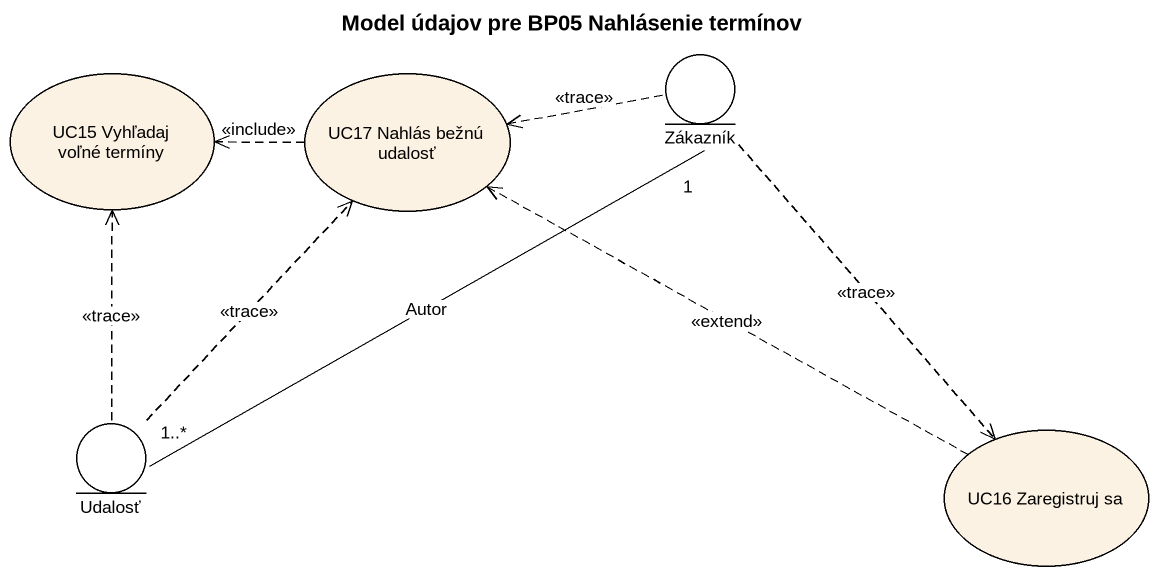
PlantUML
@startuml
title Model údajov pre BP05 Nahlásenie termínov
usecase "UC15 Vyhľadaj voľné termíny" as UC15_Vyhľadaj_voľné_termíny
usecase "UC17 Nahlás bežnú udalosť" as UC17_Nahlás_bežnú_udalosť
entity Zákazník
entity Udalosť
usecase "UC16 Zaregistruj sa" as UC16_Zaregistruj_sa
UC17_Nahlás_bežnú_udalosť .left.> UC15_Vyhľadaj_voľné_termíny : <<include>>
Zákazník .left.> UC17_Nahlás_bežnú_udalosť : <<trace>>
Zákazník "1" -- "1..*" Udalosť : Autor
Zákazník ..> UC16_Zaregistruj_sa : <<trace>>
Udalosť .up.> UC15_Vyhľadaj_voľné_termíny : <<trace>>
Udalosť .up.> UC17_Nahlás_bežnú_udalosť : <<trace>>
UC16_Zaregistruj_sa .left.> UC17_Nahlás_bežnú_udalosť : <<extend>>
@enduml
